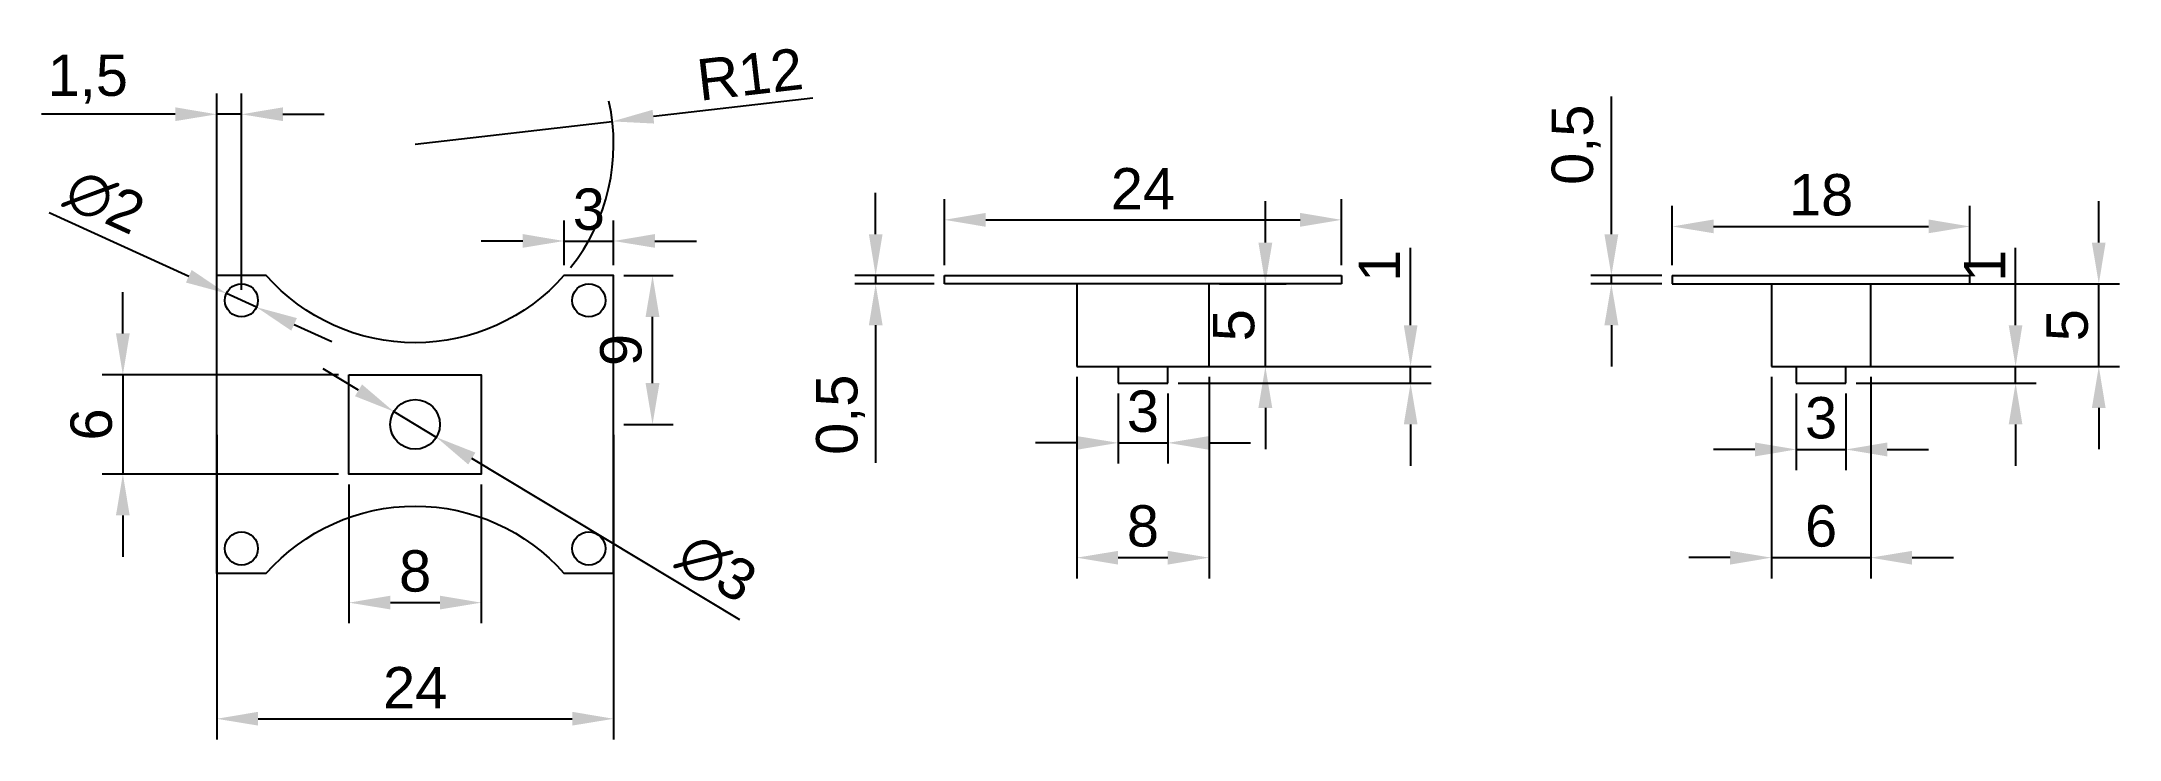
# Model space of a CAD drawing. Header units: millimetres. Extents: x 266 to 392, y 213 to 255.
import ezdxf

# ---------------------------------------------------------------- set-up
doc = ezdxf.new("R2010")
doc.units = ezdxf.units.MM
for name, color, linetype in [('cotari', 5, 'Continuous'), ('sport fata', 3, 'Continuous'), ('suport jos', 1, 'Continuous'), ('suport lateral', 6, 'Continuous')]:
    doc.layers.add(name, color=color, linetype=linetype)
doc.styles.get("Standard").update_dxf_attribs({"font": 'arial.ttf'})
doc.dimstyles.new('ISO-25', dxfattribs={"dimtxt": 2.5, "dimasz": 2.5, "dimexe": 1.25, "dimexo": 0.625, "dimtad": 1, "dimtxsty": 'Standard', "dimcen": 2.5, "dimadec": 0, "dimazin": 0, "dimtfac": 1, "dimtmove": 0, "dimatfit": 3, "dimfxl": 1, "dimarcsym": 0})

# ---------------------------------------------------------------- blocks, each defined once
blk = doc.blocks.new('*D1')
at = {"layer": 'cotari', "color": 0, "lineweight": -2, "transparency": 16777216}
for p, q in [((276.91, 231.49), (276.91, 213.07)), ((300.91, 231.49), (300.91, 213.07)), ((279.41, 214.32), (298.41, 214.32))]:
    blk.add_line(p, q, dxfattribs=at)
at = {"layer": 'cotari', "color": 0, "transparency": 16777216}
for points in [[(279.41, 214.74), (279.41, 213.91), (276.91, 214.32)], [(298.41, 214.74), (298.41, 213.91), (300.91, 214.32)]]:
    blk.add_solid(points, dxfattribs=at)
at = {"layer": 'Defpoints', "color": 0, "transparency": 16777216}
for p in [(276.91, 232.11), (300.91, 232.11), (300.91, 214.32)]:
    blk.add_point(p, dxfattribs=at)
at = {"layer": 'cotari', "color": 0, "transparency": 16777216, "insert": (288.91, 216.2), "char_height": 2.5, "attachment_point": 5}
blk.add_mtext('24', dxfattribs=at)
blk = doc.blocks.new('*D2')
at = {"layer": 'cotari', "color": 0, "lineweight": -2, "transparency": 16777216}
for p, q in [((297.91, 241.74), (297.91, 244.45)), ((300.91, 241.74), (300.91, 244.45)), ((295.41, 243.2), (292.91, 243.2)), ((297.91, 243.2), (300.91, 243.2)), ((303.41, 243.2), (305.91, 243.2))]:
    blk.add_line(p, q, dxfattribs=at)
at = {"layer": 'cotari', "color": 0, "transparency": 16777216}
for points in [[(295.41, 243.62), (295.41, 242.79), (297.91, 243.2)], [(303.41, 243.62), (303.41, 242.79), (300.91, 243.2)]]:
    blk.add_solid(points, dxfattribs=at)
at = {"layer": 'Defpoints', "color": 0, "transparency": 16777216}
for p in [(300.91, 243.2), (297.91, 241.11), (300.91, 241.11)]:
    blk.add_point(p, dxfattribs=at)
at = {"layer": 'cotari', "color": 0, "transparency": 16777216, "insert": (299.41, 245.11), "char_height": 2.5, "attachment_point": 5}
blk.add_mtext('3', dxfattribs=at)
blk = doc.blocks.new('*D3')
at = {"layer": 'cotari', "color": 0, "lineweight": -2, "transparency": 16777216}
for p, q in [((301.53, 241.11), (304.51, 241.11)), ((303.26, 234.61), (303.26, 238.61)), ((301.53, 232.11), (304.51, 232.11))]:
    blk.add_line(p, q, dxfattribs=at)
at = {"layer": 'cotari', "color": 0, "transparency": 16777216}
for points in [[(302.84, 238.61), (303.68, 238.61), (303.26, 241.11)], [(302.84, 234.61), (303.68, 234.61), (303.26, 232.11)]]:
    blk.add_solid(points, dxfattribs=at)
at = {"layer": 'Defpoints', "color": 0, "transparency": 16777216}
for p in [(300.91, 241.11), (303.26, 241.11), (300.91, 232.11)]:
    blk.add_point(p, dxfattribs=at)
at = {"layer": 'cotari', "color": 0, "transparency": 16777216, "insert": (301.36, 236.61), "char_height": 2.5, "attachment_point": 5, "rotation": 90}
blk.add_mtext('9', dxfattribs=at)
blk = doc.blocks.new('*D4')
at = {"layer": 'cotari', "color": 0, "lineweight": -2, "transparency": 16777216}
for p, q in [((312.95, 251.83), (303.31, 250.72)), ((288.91, 249.05), (300.83, 250.43))]:
    blk.add_line(p, q, dxfattribs=at)
blk.add_arc((288.91, 249.05), 12, 321.5745, 12.5629, dxfattribs=at)
at = {"layer": 'cotari', "color": 0, "transparency": 16777216}
blk.add_solid([(303.26, 251.13), (303.36, 250.3), (300.83, 250.43)], dxfattribs=at)
at = {"layer": 'Defpoints', "color": 0, "transparency": 16777216}
for p in [(300.83, 250.43), (288.91, 249.05)]:
    blk.add_point(p, dxfattribs=at)
at = {"layer": 'cotari', "color": 0, "transparency": 16777216, "insert": (309.15, 253.28), "char_height": 2.5, "attachment_point": 5, "rotation": 6.5946}
blk.add_mtext('R12', dxfattribs=at)
blk = doc.blocks.new('*D5')
at = {"layer": 'cotari', "color": 0, "lineweight": -2, "transparency": 16777216}
for p, q in [((284.91, 228.49), (284.91, 220.09)), ((292.91, 228.49), (292.91, 220.09)), ((287.41, 221.34), (290.41, 221.34))]:
    blk.add_line(p, q, dxfattribs=at)
at = {"layer": 'cotari', "color": 0, "transparency": 16777216}
for points in [[(287.41, 221.76), (287.41, 220.93), (284.91, 221.34)], [(290.41, 221.76), (290.41, 220.93), (292.91, 221.34)]]:
    blk.add_solid(points, dxfattribs=at)
at = {"layer": 'Defpoints', "color": 0, "transparency": 16777216}
for p in [(284.91, 229.11), (292.91, 229.11), (292.91, 221.34)]:
    blk.add_point(p, dxfattribs=at)
at = {"layer": 'cotari', "color": 0, "transparency": 16777216, "insert": (288.91, 223.24), "char_height": 2.5, "attachment_point": 5}
blk.add_mtext('8', dxfattribs=at)
blk = doc.blocks.new('*D6')
at = {"layer": 'cotari', "color": 0, "lineweight": -2, "transparency": 16777216}
for p, q in [((271.24, 237.61), (271.24, 240.11)), ((284.28, 235.11), (269.99, 235.11)), ((271.24, 235.11), (271.24, 229.11)), ((284.28, 229.11), (269.99, 229.11)), ((271.24, 226.61), (271.24, 224.11))]:
    blk.add_line(p, q, dxfattribs=at)
at = {"layer": 'cotari', "color": 0, "transparency": 16777216}
for points in [[(270.82, 237.61), (271.65, 237.61), (271.24, 235.11)], [(270.82, 226.61), (271.65, 226.61), (271.24, 229.11)]]:
    blk.add_solid(points, dxfattribs=at)
at = {"layer": 'Defpoints', "color": 0, "transparency": 16777216}
for p in [(284.91, 235.11), (271.24, 229.11), (284.91, 229.11)]:
    blk.add_point(p, dxfattribs=at)
at = {"layer": 'cotari', "color": 0, "transparency": 16777216, "insert": (269.34, 232.11), "char_height": 2.5, "attachment_point": 5, "rotation": 90}
blk.add_mtext('6', dxfattribs=at)
blk = doc.blocks.new('*D7')
at = {"layer": 'cotari', "color": 0, "lineweight": -2, "transparency": 16777216}
for p, q in [((285.48, 234.18), (283.34, 235.47)), ((287.62, 232.89), (290.19, 231.34)), ((308.54, 220.3), (292.33, 230.05))]:
    blk.add_line(p, q, dxfattribs=at)
at = {"layer": 'cotari', "color": 0, "transparency": 16777216}
for points in [[(285.7, 234.53), (285.27, 233.82), (287.62, 232.89)], [(292.55, 230.41), (292.12, 229.69), (290.19, 231.34)]]:
    blk.add_solid(points, dxfattribs=at)
at = {"layer": 'Defpoints', "color": 0, "transparency": 16777216}
for p in [(287.62, 232.89), (290.19, 231.34)]:
    blk.add_point(p, dxfattribs=at)
at = {"layer": 'cotari', "color": 0, "transparency": 16777216, "insert": (307.15, 223.43), "char_height": 2.5, "attachment_point": 5, "rotation": 328.9462}
blk.add_mtext('∅3', dxfattribs=at)
blk = doc.blocks.new('*D8')
at = {"layer": 'cotari', "color": 0, "lineweight": -2, "transparency": 16777216}
for p, q in [((320.91, 241.74), (320.91, 245.73)), ((344.91, 241.74), (344.91, 245.73)), ((323.41, 244.48), (342.41, 244.48))]:
    blk.add_line(p, q, dxfattribs=at)
at = {"layer": 'cotari', "color": 0, "transparency": 16777216}
for points in [[(323.41, 244.9), (323.41, 244.06), (320.91, 244.48)], [(342.41, 244.9), (342.41, 244.06), (344.91, 244.48)]]:
    blk.add_solid(points, dxfattribs=at)
at = {"layer": 'Defpoints', "color": 0, "transparency": 16777216}
for p in [(344.91, 244.48), (320.91, 241.11), (344.91, 241.11)]:
    blk.add_point(p, dxfattribs=at)
at = {"layer": 'cotari', "color": 0, "transparency": 16777216, "insert": (332.91, 246.36), "char_height": 2.5, "attachment_point": 5}
blk.add_mtext('24', dxfattribs=at)
blk = doc.blocks.new('*D9')
at = {"layer": 'cotari', "color": 0, "lineweight": -2, "transparency": 16777216}
for p, q in [((316.75, 243.61), (316.75, 246.11)), ((320.28, 241.11), (315.5, 241.11)), ((320.28, 240.61), (315.5, 240.61)), ((316.75, 241.11), (316.75, 240.61)), ((316.75, 238.11), (316.75, 229.79))]:
    blk.add_line(p, q, dxfattribs=at)
at = {"layer": 'cotari', "color": 0, "transparency": 16777216}
for points in [[(316.34, 243.61), (317.17, 243.61), (316.75, 241.11)], [(316.34, 238.11), (317.17, 238.11), (316.75, 240.61)]]:
    blk.add_solid(points, dxfattribs=at)
at = {"layer": 'Defpoints', "color": 0, "transparency": 16777216}
for p in [(316.75, 240.61), (320.91, 241.11), (320.91, 240.61)]:
    blk.add_point(p, dxfattribs=at)
at = {"layer": 'cotari', "color": 0, "transparency": 16777216, "insert": (314.63, 232.7), "char_height": 2.5, "attachment_point": 5, "rotation": 90}
blk.add_mtext('0,5', dxfattribs=at)
blk = doc.blocks.new('*D10')
at = {"layer": 'cotari', "color": 0, "lineweight": -2, "transparency": 16777216}
for p, q in [((328.91, 234.99), (328.91, 222.81)), ((336.91, 234.99), (336.91, 222.81)), ((331.41, 224.06), (334.41, 224.06))]:
    blk.add_line(p, q, dxfattribs=at)
at = {"layer": 'cotari', "color": 0, "transparency": 16777216}
for points in [[(331.41, 224.47), (331.41, 223.64), (328.91, 224.06)], [(334.41, 224.47), (334.41, 223.64), (336.91, 224.06)]]:
    blk.add_solid(points, dxfattribs=at)
at = {"layer": 'Defpoints', "color": 0, "transparency": 16777216}
for p in [(328.91, 235.61), (336.91, 235.61), (336.91, 224.06)]:
    blk.add_point(p, dxfattribs=at)
at = {"layer": 'cotari', "color": 0, "transparency": 16777216, "insert": (332.91, 225.96), "char_height": 2.5, "attachment_point": 5}
blk.add_mtext('8', dxfattribs=at)
blk = doc.blocks.new('*D11')
at = {"layer": 'cotari', "color": 0, "lineweight": -2, "transparency": 16777216}
for p, q in [((340.31, 243.11), (340.31, 245.61)), ((337.53, 240.61), (341.56, 240.61)), ((340.31, 235.61), (340.31, 240.61)), ((337.53, 235.61), (341.56, 235.61)), ((340.31, 233.11), (340.31, 230.61))]:
    blk.add_line(p, q, dxfattribs=at)
at = {"layer": 'cotari', "color": 0, "transparency": 16777216}
for points in [[(339.89, 243.11), (340.73, 243.11), (340.31, 240.61)], [(339.89, 233.11), (340.73, 233.11), (340.31, 235.61)]]:
    blk.add_solid(points, dxfattribs=at)
at = {"layer": 'Defpoints', "color": 0, "transparency": 16777216}
for p in [(336.91, 240.61), (340.31, 240.61), (336.91, 235.61)]:
    blk.add_point(p, dxfattribs=at)
at = {"layer": 'cotari', "color": 0, "transparency": 16777216, "insert": (338.41, 238.11), "char_height": 2.5, "attachment_point": 5, "rotation": 90}
blk.add_mtext('5', dxfattribs=at)
blk = doc.blocks.new('*D12')
at = {"layer": 'cotari', "color": 0, "lineweight": -2, "transparency": 16777216}
for p, q in [((331.41, 233.99), (331.41, 229.75)), ((334.41, 233.99), (334.41, 229.75)), ((328.91, 231), (326.41, 231)), ((331.41, 231), (334.41, 231)), ((336.91, 231), (339.41, 231))]:
    blk.add_line(p, q, dxfattribs=at)
at = {"layer": 'cotari', "color": 0, "transparency": 16777216}
for points in [[(328.91, 231.41), (328.91, 230.58), (331.41, 231)], [(336.91, 231.41), (336.91, 230.58), (334.41, 231)]]:
    blk.add_solid(points, dxfattribs=at)
at = {"layer": 'Defpoints', "color": 0, "transparency": 16777216}
for p in [(331.41, 234.61), (334.41, 234.61), (334.41, 231)]:
    blk.add_point(p, dxfattribs=at)
at = {"layer": 'cotari', "color": 0, "transparency": 16777216, "insert": (332.91, 232.9), "char_height": 2.5, "attachment_point": 5}
blk.add_mtext('3', dxfattribs=at)
blk = doc.blocks.new('*D13')
at = {"layer": 'cotari', "color": 0, "lineweight": -2, "transparency": 16777216}
for p, q in [((349.09, 238.11), (349.09, 242.79)), ((335.03, 235.61), (350.34, 235.61)), ((349.09, 234.61), (349.09, 235.61)), ((335.03, 234.61), (350.34, 234.61)), ((349.09, 232.11), (349.09, 229.61))]:
    blk.add_line(p, q, dxfattribs=at)
at = {"layer": 'cotari', "color": 0, "transparency": 16777216}
for points in [[(348.68, 238.11), (349.51, 238.11), (349.09, 235.61)], [(348.68, 232.11), (349.51, 232.11), (349.09, 234.61)]]:
    blk.add_solid(points, dxfattribs=at)
at = {"layer": 'Defpoints', "color": 0, "transparency": 16777216}
for p in [(334.41, 235.61), (349.09, 235.61), (334.41, 234.61)]:
    blk.add_point(p, dxfattribs=at)
at = {"layer": 'cotari', "color": 0, "transparency": 16777216, "insert": (347.21, 241.7), "char_height": 2.5, "attachment_point": 5, "rotation": 90}
blk.add_mtext('1', dxfattribs=at)
blk = doc.blocks.new('*D14')
at = {"layer": 'cotari', "color": 0, "lineweight": -2, "transparency": 16777216}
for p, q in [((364.91, 241.74), (364.91, 245.33)), ((382.91, 241.74), (382.91, 245.33)), ((367.41, 244.08), (380.41, 244.08))]:
    blk.add_line(p, q, dxfattribs=at)
at = {"layer": 'cotari', "color": 0, "transparency": 16777216}
for points in [[(367.41, 244.5), (367.41, 243.67), (364.91, 244.08)], [(380.41, 244.5), (380.41, 243.67), (382.91, 244.08)]]:
    blk.add_solid(points, dxfattribs=at)
at = {"layer": 'Defpoints', "color": 0, "transparency": 16777216}
for p in [(382.91, 244.08), (364.91, 241.11), (382.91, 241.11)]:
    blk.add_point(p, dxfattribs=at)
at = {"layer": 'cotari', "color": 0, "transparency": 16777216, "insert": (373.91, 245.98), "char_height": 2.5, "attachment_point": 5}
blk.add_mtext('18', dxfattribs=at)
blk = doc.blocks.new('*D15')
at = {"layer": 'cotari', "color": 0, "lineweight": -2, "transparency": 16777216}
for p, q in [((361.23, 243.61), (361.23, 251.93)), ((364.28, 241.11), (359.98, 241.11)), ((364.28, 240.61), (359.98, 240.61)), ((361.23, 240.61), (361.23, 241.11)), ((361.23, 238.11), (361.23, 235.61))]:
    blk.add_line(p, q, dxfattribs=at)
at = {"layer": 'cotari', "color": 0, "transparency": 16777216}
for points in [[(360.81, 243.61), (361.65, 243.61), (361.23, 241.11)], [(360.81, 238.11), (361.65, 238.11), (361.23, 240.61)]]:
    blk.add_solid(points, dxfattribs=at)
at = {"layer": 'Defpoints', "color": 0, "transparency": 16777216}
for p in [(361.23, 241.11), (364.91, 241.11), (364.91, 240.61)]:
    blk.add_point(p, dxfattribs=at)
at = {"layer": 'cotari', "color": 0, "transparency": 16777216, "insert": (359.1, 249.02), "char_height": 2.5, "attachment_point": 5, "rotation": 90}
blk.add_mtext('0,5', dxfattribs=at)
blk = doc.blocks.new('*D16')
at = {"layer": 'cotari', "color": 0, "lineweight": -2, "transparency": 16777216}
for p, q in [((370.91, 234.99), (370.91, 222.81)), ((376.91, 234.99), (376.91, 222.81)), ((368.41, 224.06), (365.91, 224.06)), ((370.91, 224.06), (376.91, 224.06)), ((379.41, 224.06), (381.91, 224.06))]:
    blk.add_line(p, q, dxfattribs=at)
at = {"layer": 'cotari', "color": 0, "transparency": 16777216}
for points in [[(368.41, 224.47), (368.41, 223.64), (370.91, 224.06)], [(379.41, 224.47), (379.41, 223.64), (376.91, 224.06)]]:
    blk.add_solid(points, dxfattribs=at)
at = {"layer": 'Defpoints', "color": 0, "transparency": 16777216}
for p in [(370.91, 235.61), (376.91, 235.61), (376.91, 224.06)]:
    blk.add_point(p, dxfattribs=at)
at = {"layer": 'cotari', "color": 0, "transparency": 16777216, "insert": (373.91, 225.96), "char_height": 2.5, "attachment_point": 5}
blk.add_mtext('6', dxfattribs=at)
blk = doc.blocks.new('*D17')
at = {"layer": 'cotari', "color": 0, "lineweight": -2, "transparency": 16777216}
for p, q in [((372.41, 233.99), (372.41, 229.35)), ((375.41, 233.99), (375.41, 229.35)), ((369.91, 230.6), (367.41, 230.6)), ((372.41, 230.6), (375.41, 230.6)), ((377.91, 230.6), (380.41, 230.6))]:
    blk.add_line(p, q, dxfattribs=at)
at = {"layer": 'cotari', "color": 0, "transparency": 16777216}
for points in [[(369.91, 231.02), (369.91, 230.18), (372.41, 230.6)], [(377.91, 231.02), (377.91, 230.18), (375.41, 230.6)]]:
    blk.add_solid(points, dxfattribs=at)
at = {"layer": 'Defpoints', "color": 0, "transparency": 16777216}
for p in [(372.41, 234.61), (375.41, 234.61), (375.41, 230.6)]:
    blk.add_point(p, dxfattribs=at)
at = {"layer": 'cotari', "color": 0, "transparency": 16777216, "insert": (373.91, 232.5), "char_height": 2.5, "attachment_point": 5}
blk.add_mtext('3', dxfattribs=at)
blk = doc.blocks.new('*D18')
at = {"layer": 'cotari', "color": 0, "lineweight": -2, "transparency": 16777216}
for p, q in [((385.67, 238.11), (385.67, 242.79)), ((376.03, 235.61), (386.92, 235.61)), ((385.67, 234.61), (385.67, 235.61)), ((376.03, 234.61), (386.92, 234.61)), ((385.67, 232.11), (385.67, 229.61))]:
    blk.add_line(p, q, dxfattribs=at)
at = {"layer": 'cotari', "color": 0, "transparency": 16777216}
for points in [[(385.25, 238.11), (386.08, 238.11), (385.67, 235.61)], [(385.25, 232.11), (386.08, 232.11), (385.67, 234.61)]]:
    blk.add_solid(points, dxfattribs=at)
at = {"layer": 'Defpoints', "color": 0, "transparency": 16777216}
for p in [(375.41, 235.61), (385.67, 235.61), (375.41, 234.61)]:
    blk.add_point(p, dxfattribs=at)
at = {"layer": 'cotari', "color": 0, "transparency": 16777216, "insert": (383.79, 241.7), "char_height": 2.5, "attachment_point": 5, "rotation": 90}
blk.add_mtext('1', dxfattribs=at)
blk = doc.blocks.new('*D19')
at = {"layer": 'cotari', "color": 0, "lineweight": -2, "transparency": 16777216}
for p, q in [((390.7, 243.11), (390.7, 245.61)), ((377.53, 240.61), (391.95, 240.61)), ((390.7, 235.61), (390.7, 240.61)), ((377.53, 235.61), (391.95, 235.61)), ((390.7, 233.11), (390.7, 230.61))]:
    blk.add_line(p, q, dxfattribs=at)
at = {"layer": 'cotari', "color": 0, "transparency": 16777216}
for points in [[(390.28, 243.11), (391.11, 243.11), (390.7, 240.61)], [(390.28, 233.11), (391.11, 233.11), (390.7, 235.61)]]:
    blk.add_solid(points, dxfattribs=at)
at = {"layer": 'Defpoints', "color": 0, "transparency": 16777216}
for p in [(376.91, 240.61), (390.7, 240.61), (376.91, 235.61)]:
    blk.add_point(p, dxfattribs=at)
at = {"layer": 'cotari', "color": 0, "transparency": 16777216, "insert": (388.8, 238.11), "char_height": 2.5, "attachment_point": 5, "rotation": 90}
blk.add_mtext('5', dxfattribs=at)
blk = doc.blocks.new('*D26')
at = {"layer": 'cotari', "color": 0, "lineweight": -2, "transparency": 16777216}
for p, q in [((276.91, 240.24), (276.91, 252.11)), ((278.41, 240.24), (278.41, 252.11)), ((274.41, 250.86), (266.32, 250.86)), ((278.41, 250.86), (276.91, 250.86)), ((280.91, 250.86), (283.41, 250.86))]:
    blk.add_line(p, q, dxfattribs=at)
at = {"layer": 'cotari', "color": 0, "transparency": 16777216}
for points in [[(274.41, 251.28), (274.41, 250.45), (276.91, 250.86)], [(280.91, 251.28), (280.91, 250.45), (278.41, 250.86)]]:
    blk.add_solid(points, dxfattribs=at)
at = {"layer": 'Defpoints', "color": 0, "transparency": 16777216}
for p in [(276.91, 250.86), (276.91, 239.61), (278.41, 239.61)]:
    blk.add_point(p, dxfattribs=at)
at = {"layer": 'cotari', "color": 0, "transparency": 16777216, "insert": (269.12, 252.99), "char_height": 2.5, "attachment_point": 5}
blk.add_mtext('1,5', dxfattribs=at)
blk = doc.blocks.new('*D27')
at = {"layer": 'cotari', "color": 0, "lineweight": -2, "transparency": 16777216}
for p, q in [((266.78, 244.92), (275.22, 241.07)), ((279.32, 239.2), (277.5, 240.03)), ((281.59, 238.16), (283.87, 237.12))]:
    blk.add_line(p, q, dxfattribs=at)
at = {"layer": 'cotari', "color": 0, "transparency": 16777216}
for points in [[(275.4, 241.45), (275.05, 240.69), (277.5, 240.03)], [(281.76, 238.54), (281.42, 237.78), (279.32, 239.2)]]:
    blk.add_solid(points, dxfattribs=at)
at = {"layer": 'Defpoints', "color": 0, "transparency": 16777216}
for p in [(277.5, 240.03), (279.32, 239.2)]:
    blk.add_point(p, dxfattribs=at)
at = {"layer": 'cotari', "color": 0, "transparency": 16777216, "insert": (270.14, 245.56), "char_height": 2.5, "attachment_point": 5, "rotation": 335.457}
blk.add_mtext('∅2', dxfattribs=at)

msp = doc.modelspace()

# ---------------------------------------------------------------- linework, layer by layer
at = {"layer": 'sport fata'}
for p, q in [((320.908, 241.114), (344.908, 241.114)), ((320.908, 240.614), (320.908, 241.114)), ((344.908, 240.614), (320.908, 240.614)), ((328.908, 240.614), (328.908, 235.614)), ((336.908, 235.614), (336.908, 240.614)), ((344.908, 241.114), (344.908, 240.614)), ((328.908, 235.614), (336.908, 235.614)), ((331.408, 235.614), (331.408, 234.614)), ((334.408, 234.614), (334.408, 235.614)), ((331.408, 234.614), (334.408, 234.614))]:
    msp.add_line(p, q, dxfattribs=at)
at = {"layer": 'suport jos'}
msp.add_lwpolyline([(276.908, 232.114), (276.908, 223.114), (279.908, 223.114, -0.4514162), (297.908, 223.114), (300.908, 223.114), (300.908, 232.114), (300.908, 241.114), (297.908, 241.114, -0.4514162), (279.908, 241.114), (276.908, 241.114)], format="xyb", close=True, dxfattribs=at)
msp.add_lwpolyline([(284.908, 235.114), (292.908, 235.114), (292.908, 229.114), (284.908, 229.114), (284.908, 232.114)], close=True, dxfattribs=at)
for centre, radius in [((278.408, 239.614), 1), ((299.408, 239.614), 1), ((288.908, 232.114), 1.5), ((278.408, 224.614), 1), ((299.408, 224.614), 1)]:
    msp.add_circle(centre, radius, dxfattribs=at)
at = {"layer": 'suport lateral'}
for p, q in [((364.908, 241.114), (382.908, 241.114)), ((364.908, 241.114), (364.908, 240.614)), ((364.908, 240.614), (382.908, 240.614)), ((370.908, 240.614), (370.908, 235.614)), ((376.908, 235.614), (376.908, 240.614)), ((382.908, 240.614), (382.908, 241.114)), ((370.908, 235.614), (376.908, 235.614)), ((372.408, 235.614), (372.408, 234.614)), ((375.408, 234.614), (375.408, 235.614)), ((372.408, 234.614), (375.408, 234.614))]:
    msp.add_line(p, q, dxfattribs=at)

# ---------------------------------------------------------------- dimensions: what is measured, and where the dimension line sits
at = {"layer": 'cotari'}
dim = msp.add_radius_dim(center=(288.908, 249.052), mpoint=(300.828, 250.43), dimstyle='ISO-25', dxfattribs=at)
dim.commit()
dim.dimension.update_dxf_attribs({"geometry": '*D4', "text_midpoint": (309.155, 253.285)})
for base, p1, p2, picture, middle in [((276.908, 250.864), (278.408, 239.614), (276.908, 239.614), '*D26', (269.115, 252.992)), ((344.908, 244.481), (320.908, 241.114), (344.908, 241.114), '*D8', (332.908, 246.361)), ((382.908, 244.082), (364.908, 241.114), (382.908, 241.114), '*D14', (373.908, 245.984)), ((300.908, 243.205), (297.908, 241.114), (300.908, 241.114), '*D2', (299.408, 245.107)), ((336.908, 224.056), (328.908, 235.614), (336.908, 235.614), '*D10', (332.908, 225.957)), ((376.908, 224.056), (370.908, 235.614), (376.908, 235.614), '*D16', (373.908, 225.957)), ((334.408, 230.997), (331.408, 234.614), (334.408, 234.614), '*D12', (332.908, 232.9)), ((375.408, 230.598), (372.408, 234.614), (375.408, 234.614), '*D17', (373.908, 232.501)), ((300.908, 214.322), (276.908, 232.114), (300.908, 232.114), '*D1', (288.908, 216.202)), ((292.908, 221.343), (284.908, 229.114), (292.908, 229.114), '*D5', (288.908, 223.245))]:
    dim = msp.add_linear_dim(base=base, p1=p1, p2=p2, dimstyle='ISO-25', dxfattribs=at)
    dim.commit()
    dim.dimension.update_dxf_attribs({"geometry": picture, "text_midpoint": middle})
for base, p1, p2, picture, middle in [((361.231, 241.114), (364.908, 240.614), (364.908, 241.114), '*D15', (359.104, 249.024)), ((316.754, 240.614), (320.908, 241.114), (320.908, 240.614), '*D9', (314.626, 232.704)), ((340.31, 240.614), (336.908, 235.614), (336.908, 240.614), '*D11', (338.414, 238.114)), ((390.697, 240.614), (376.908, 235.614), (376.908, 240.614), '*D19', (388.8, 238.114)), ((349.094, 235.614), (334.408, 234.614), (334.408, 235.614), '*D13', (347.214, 241.7)), ((385.666, 235.614), (375.408, 234.614), (375.408, 235.614), '*D18', (383.786, 241.7)), ((271.238, 229.114), (284.908, 235.114), (284.908, 229.114), '*D6', (269.337, 232.114)), ((303.259, 241.114), (300.908, 232.114), (300.908, 241.114), '*D3', (301.357, 236.614))]:
    dim = msp.add_linear_dim(base=base, p1=p1, p2=p2, angle=90, dimstyle='ISO-25', dxfattribs=at)
    dim.commit()
    dim.dimension.update_dxf_attribs({"geometry": picture, "text_midpoint": middle})
for p1, p2, picture, middle in [((279.317, 239.199), (277.498, 240.03), '*D27', (269.322, 243.763)), ((287.623, 232.888), (290.193, 231.341), '*D7', (306.134, 221.742))]:
    dim = msp.add_diameter_dim_2p(p1=p1, p2=p2, dimstyle='ISO-25', dxfattribs=at)
    dim.commit()
    dim.dimension.update_dxf_attribs({"geometry": picture, "text_midpoint": middle, "dimtype": 163})

doc.saveas('drawing.dxf')
